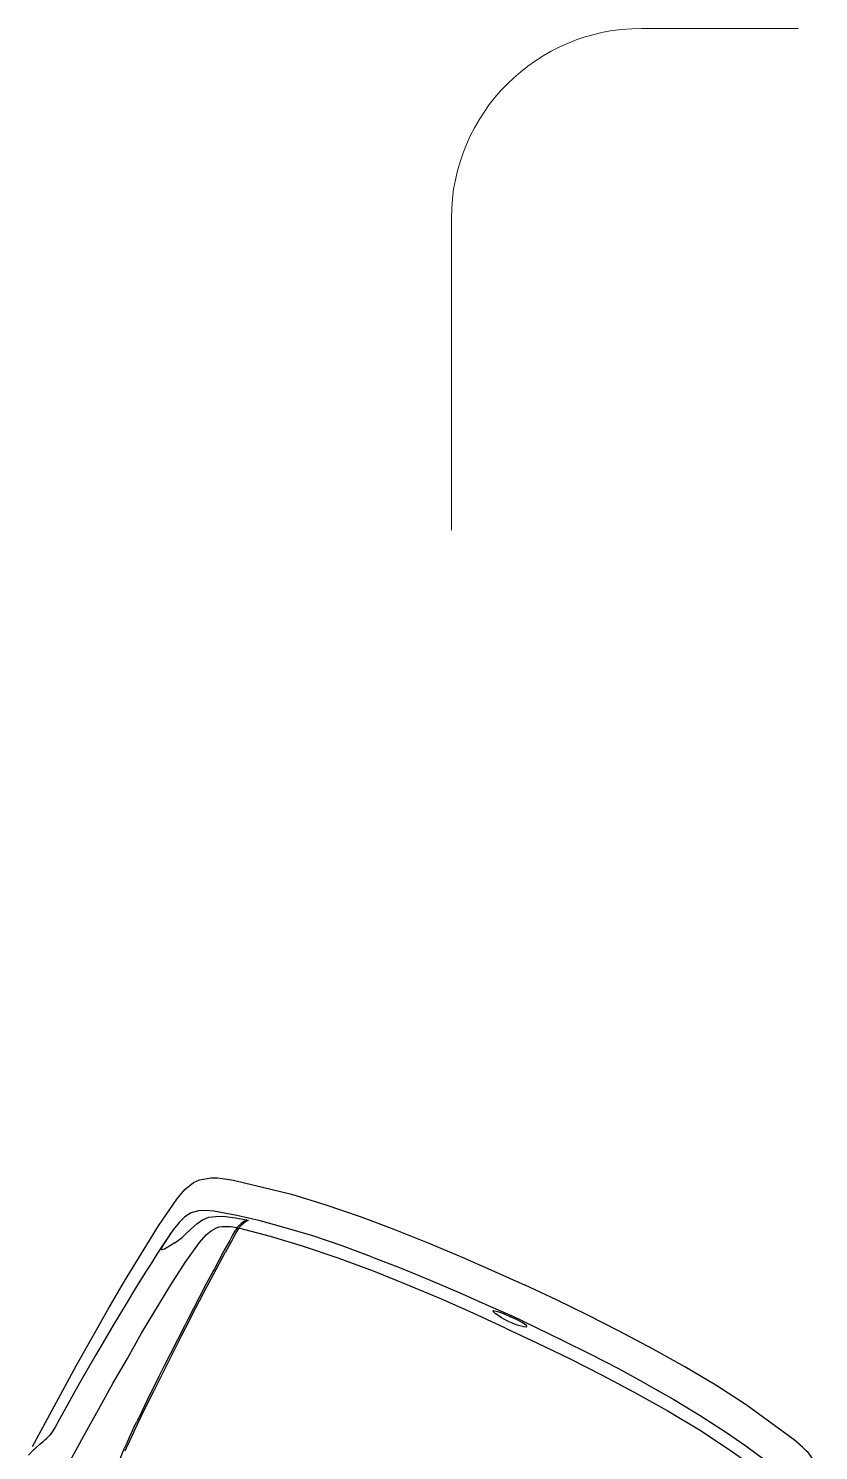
# Model space of a CAD drawing. Header units: inches. Extents: x 13 to 261, y -112 to -47.
# Drawn here: x 224.447 to 226.327, y -65.286 to -61.903 of the extents above; entities that cross this region are included whole.
import ezdxf

# ---------------------------------------------------------------- set-up
doc = ezdxf.new("R2010")
doc.units = ezdxf.units.IN
doc.header["$MEASUREMENT"] = 0
doc.layers.add('SIMBOLOGIA', color=10, linetype='Continuous', lineweight=18)

msp = doc.modelspace()

# ---------------------------------------------------------------- linework, layer by layer
at = {"linetype": 'Continuous'}
for p, q in [((224.9345, -64.6431), (224.9377, -64.6434)), ((224.9658, -64.7374), (224.9696, -64.7386)), ((224.9324, -64.7738), (224.9328, -64.7729)), ((224.936, -64.7672), (224.9401, -64.7608)), ((224.4562, -65.2762), (224.487, -65.2193)), ((224.6984, -65.2291), (224.7043, -65.2175)), ((224.6984, -65.2291), (224.6865, -65.2549)), ((226.2685, -65.2608), (226.2662, -65.2586))]:
    msp.add_line(p, q, dxfattribs=at)
for points in [[(224.487, -65.2193), (224.5239, -65.1515), (224.5605, -65.0842), (224.5983, -65.0169), (224.6366, -64.9497), (224.6753, -64.8828), (224.7152, -64.817), (224.7564, -64.7517), (224.7997, -64.688), (224.8184, -64.6653), (224.8396, -64.6481), (224.8535, -64.6419), (224.8816, -64.6373), (224.8905, -64.637), (224.8963, -64.6375), (224.9085, -64.6387), (224.9345, -64.6431)], [(224.9377, -64.6434), (225.0724, -64.6761), (225.1544, -64.7013), (225.2358, -64.7291), (225.3161, -64.7591), (225.403, -64.7939), (225.4787, -64.8256), (225.5542, -64.8589), (225.6288, -64.8929)], [(225.263, -64.8249), (225.1934, -64.7993), (225.1233, -64.7756), (225.0522, -64.7543), (224.9978, -64.7396), (224.9426, -64.7267), (224.8873, -64.7165), (224.8692, -64.7153), (224.8513, -64.7158), (224.8335, -64.7208), (224.8186, -64.7304), (224.8056, -64.7431), (224.795, -64.7564)], [(224.9696, -64.7386), (224.9639, -64.7415), (224.9534, -64.7499), (224.9504, -64.7529), (224.9482, -64.7552), (224.9469, -64.7568), (224.9469, -64.7568), (224.9465, -64.7577), (224.9441, -64.7616), (224.9403, -64.7675), (224.9401, -64.7679), (224.9397, -64.7688), (224.9367, -64.7741), (224.9278, -64.7909), (224.9155, -64.8139), (224.9142, -64.8155), (224.8928, -64.8557), (224.8701, -64.8975), (224.8357, -64.9637), (224.8295, -64.9757), (224.8101, -65.0141), (224.7875, -65.0582), (224.7875, -65.0582), (224.7446, -65.1436), (224.7238, -65.1863), (224.7061, -65.2221), (224.705, -65.2244), (224.6972, -65.2412), (224.6869, -65.2634), (224.6829, -65.2721), (224.6802, -65.278), (224.6789, -65.2807), (224.6758, -65.2875)], [(224.8205, -64.7715), (224.8329, -64.7591), (224.847, -64.7463), (224.8606, -64.7372), (224.8761, -64.7312)], [(224.8761, -64.7312), (224.8926, -64.7289), (224.9092, -64.7288), (224.9395, -64.7324), (224.9658, -64.7374)], [(224.9433, -64.7551), (224.9472, -64.7514), (224.9491, -64.7495)], [(224.9658, -64.7374), (224.9531, -64.7458), (224.9494, -64.7491), (224.9491, -64.7495)], [(224.795, -64.7564), (224.7937, -64.758), (224.7853, -64.769), (224.7819, -64.774), (224.7684, -64.7937), (224.7636, -64.8003), (224.7523, -64.8188), (224.747, -64.8267), (224.74, -64.8384), (224.7254, -64.8614), (224.7079, -64.8897), (224.7017, -64.8995), (224.6813, -64.933), (224.6474, -64.9895), (224.614, -65.0462), (224.6072, -65.0584), (224.5683, -65.1258), (224.5492, -65.16), (224.5396, -65.177), (224.5275, -65.1984)], [(224.5456, -65.3104), (224.5787, -65.2508), (224.6131, -65.1885), (224.6477, -65.1268), (224.6822, -65.0667), (224.7159, -65.0069), (224.7315, -64.9804), (224.7854, -64.8914), (224.8192, -64.8387), (224.8391, -64.811), (224.8538, -64.7913), (224.8693, -64.7732), (224.8811, -64.7632), (224.8943, -64.7561), (224.9007, -64.7541), (224.9079, -64.753), (224.9251, -64.7527), (224.9278, -64.7529), (224.9433, -64.7551)], [(224.9324, -64.7738), (224.9254, -64.7865), (224.9254, -64.7865), (224.9118, -64.8111), (224.889, -64.8534), (224.8868, -64.8579), (224.8688, -64.8909), (224.8534, -64.9206), (224.8259, -64.974), (224.8225, -64.9802), (224.8185, -64.9888), (224.7839, -65.0565), (224.7839, -65.0565), (224.7699, -65.0842), (224.757, -65.1097), (224.7494, -65.1249), (224.7347, -65.1544), (224.7161, -65.1932), (224.7043, -65.2175)], [(224.7948, -64.7918), (224.7745, -64.8042), (224.7701, -64.8066), (224.7674, -64.8076), (224.7641, -64.8088), (224.763, -64.8088), (224.7625, -64.8075), (224.7646, -64.803), (224.7648, -64.8025), (224.7657, -64.8007), (224.7708, -64.792), (224.7866, -64.7672)], [(224.7948, -64.7918), (224.8127, -64.7789), (224.8205, -64.7715)], [(224.9328, -64.7729), (224.9333, -64.7719), (224.935, -64.7694), (224.936, -64.7672)], [(224.9433, -64.7551), (224.9429, -64.756), (224.9401, -64.7608)], [(225.5818, -64.9946), (225.5049, -64.9595), (225.4276, -64.9254), (225.3478, -64.8917), (225.2674, -64.8595), (225.1833, -64.8282), (225.0985, -64.7994), (225.0229, -64.7771), (224.9469, -64.7568)], [(225.263, -64.8249), (225.3332, -64.8519), (225.4025, -64.8807), (225.4716, -64.9099), (225.5333, -64.9374), (225.5954, -64.9651)], [(226.2662, -65.2586), (226.1541, -65.1769), (226.0818, -65.1308), (226.008, -65.0867), (225.9331, -65.0449), (225.8504, -65.001), (225.7772, -64.9639), (225.703, -64.9278), (225.6288, -64.8929)], [(225.5889, -64.9791), (225.5809, -64.9749), (225.5721, -64.9702), (225.5645, -64.9651), (225.5584, -64.9606), (225.5579, -64.9604), (225.5517, -64.9547), (225.5528, -64.9525), (225.5661, -64.9559), (225.5785, -64.9611), (225.5939, -64.9682)], [(225.5889, -64.9791), (225.5973, -64.9825), (225.6066, -64.9862), (225.6154, -64.9886), (225.6228, -64.9904), (225.6232, -64.9906), (225.6316, -64.9917), (225.6326, -64.9895), (225.6214, -64.9815), (225.6094, -64.9754), (225.5939, -64.9682)], [(225.9173, -65.1279), (225.8513, -65.0918), (225.7845, -65.0576), (225.7175, -65.0238), (225.6567, -64.9945), (225.5954, -64.9651)], [(225.5818, -64.9946), (225.6582, -65.0305), (225.7343, -65.0674), (225.8115, -65.1065), (225.8881, -65.1469), (225.9664, -65.1909), (226.0431, -65.2369), (226.1091, -65.2801), (226.1737, -65.3249)], [(225.9173, -65.1279), (225.9819, -65.1644), (226.0452, -65.2026), (226.1075, -65.243), (226.1539, -65.2749), (226.1994, -65.3087), (226.243, -65.3443), (226.2557, -65.3573), (226.2669, -65.3713), (226.2745, -65.3881), (226.2768, -65.4057), (226.2756, -65.4239), (226.2723, -65.4405)], [(224.5256, -65.2025), (224.5158, -65.22), (224.5131, -65.2248), (224.5099, -65.2305), (224.5033, -65.2412), (224.4975, -65.249), (224.4955, -65.2508), (224.4888, -65.2582), (224.4886, -65.2586), (224.486, -65.2607)], [(224.5275, -65.1984), (224.5267, -65.2002), (224.5256, -65.2025)], [(224.5003, -65.2453), (224.4975, -65.249), (224.4955, -65.2508), (224.4888, -65.2582), (224.4886, -65.2586), (224.486, -65.2607)], [(224.6865, -65.2549), (224.6804, -65.2681), (224.6759, -65.2776), (224.673, -65.284), (224.6705, -65.2905), (224.6641, -65.3068)], [(224.4466, -65.297), (224.4602, -65.283), (224.4609, -65.2827), (224.465, -65.2786), (224.4735, -65.2709), (224.4814, -65.2647), (224.4851, -65.2614), (224.486, -65.2607)], [(226.1185, -65.9749), (226.1463, -65.9029), (226.1739, -65.8314), (226.2008, -65.759), (226.2273, -65.6864), (226.2533, -65.6136), (226.2777, -65.5406), (226.3008, -65.4669), (226.3214, -65.3927), (226.3266, -65.3637), (226.326, -65.3364), (226.3217, -65.3218), (226.3071, -65.2974), (226.3016, -65.2904), (226.2974, -65.2863), (226.2887, -65.2778), (226.2685, -65.2608)]]:
    msp.add_lwpolyline(points, dxfattribs=at)
at = {"layer": 'SIMBOLOGIA'}
for p, q in [((226.2782, -61.903), (225.9054, -61.903)), ((225.453, -62.3546), (225.453, -62.4955)), ((225.453, -62.4955), (225.453, -63.0962))]:
    msp.add_line(p, q, dxfattribs=at)
msp.add_arc((225.9054, -62.3554), 0.4524, 90, 179.8944, dxfattribs=at)

doc.saveas('drawing.dxf')
